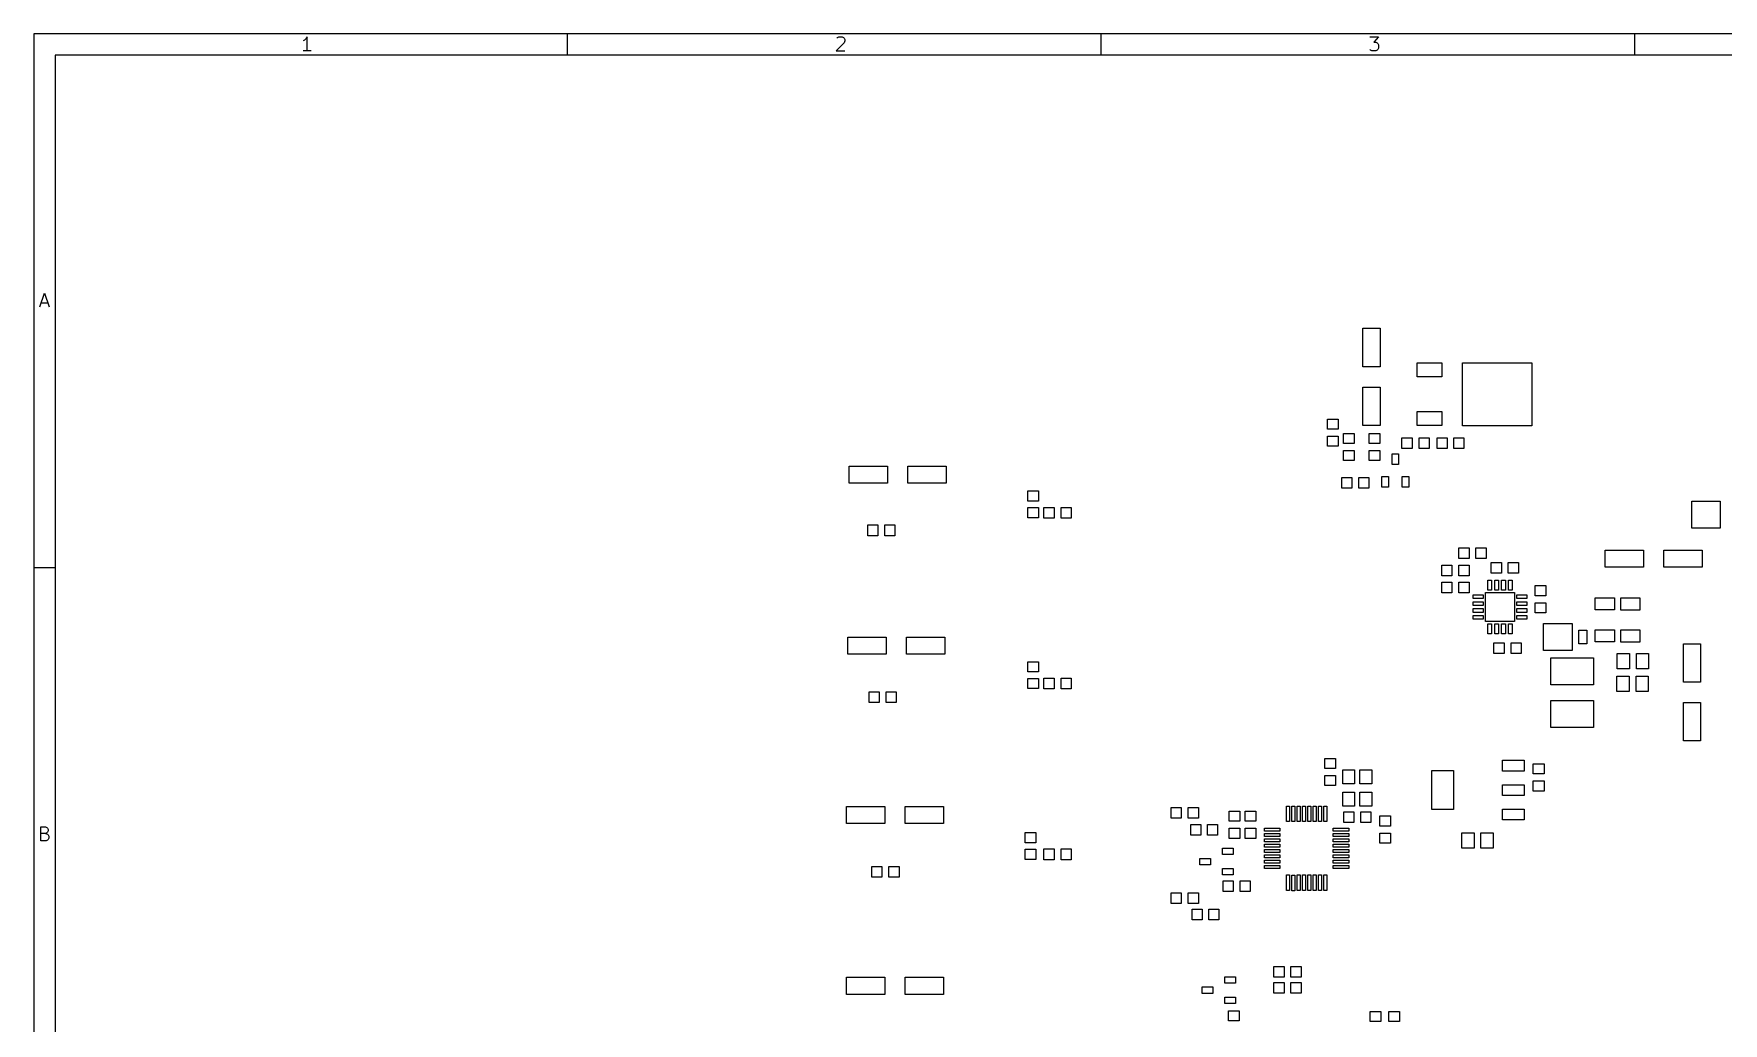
# Model space of a CAD drawing. Extents: x 10 to 287, y -200 to -10.
# Drawn here: x 10 to 168.3, y -102.7 to -10 of the extents above; entities that cross this region are included whole.
import ezdxf

# ---------------------------------------------------------------- set-up
doc = ezdxf.new("R2010")
doc.units = 0
doc.header["$MEASUREMENT"] = 0
doc.layers.add('BLACK', color=7, linetype='CONTINUOUS')

msp = doc.modelspace()

# ---------------------------------------------------------------- linework, layer by layer
at = {"layer": 'Black'}
for p, q in [((10, -10), (10, -200.007)), ((287.002, -10), (10, -10)), ((35.3714, -10.5976), (35.2476, -10.6595)), ((35.4952, -10.4738), (35.3714, -10.5976)), ((35.619, -10.2881), (35.4952, -10.4738)), ((35.619, -11.5881), (35.619, -10.2881)), ((60, -12), (60, -10)), ((85.9286, -10.8452), (85.1857, -11.5881)), ((85.2476, -10.4119), (85.3095, -10.35)), ((85.3095, -10.35), (85.4333, -10.2881)), ((85.4333, -10.2881), (85.7429, -10.2881)), ((85.7429, -10.2881), (85.8667, -10.35)), ((85.8667, -10.35), (85.9286, -10.4119)), ((85.9286, -10.4119), (85.9905, -10.5357)), ((85.9905, -10.6595), (85.9286, -10.8452)), ((85.9905, -10.5357), (85.9905, -10.6595)), ((110, -12), (110, -10)), ((135.186, -10.2881), (135.99, -10.2881)), ((135.99, -10.2881), (135.557, -10.7833)), ((135.557, -10.7833), (135.743, -10.7833)), ((135.743, -10.7833), (135.867, -10.8452)), ((135.867, -10.8452), (135.929, -10.9071)), ((135.929, -10.9071), (135.99, -11.031)), ((135.99, -11.031), (135.99, -11.3405)), ((160, -12), (160, -10)), ((12, -12), (12, -198.007)), ((285.002, -12), (12, -12)), ((35.9905, -11.5881), (35.2476, -11.5881)), ((85.1857, -11.5881), (85.9905, -11.5881)), ((135.248, -11.5262), (135.186, -11.4643)), ((135.371, -11.5881), (135.248, -11.5262)), ((135.743, -11.5881), (135.371, -11.5881)), ((135.867, -11.5262), (135.743, -11.5881)), ((135.929, -11.4643), (135.867, -11.5262)), ((135.99, -11.3405), (135.929, -11.4643)), ((10.5667, -35.5881), (11, -34.2881)), ((11, -34.2881), (11.4333, -35.5881)), ((10.6905, -35.2167), (11.3095, -35.2167)), ((134.531, -41.1874), (134.531, -37.5882)), ((134.531, -37.5882), (136.131, -37.5882)), ((136.131, -37.5882), (136.131, -41.1874)), ((139.611, -42.1259), (139.611, -40.8254)), ((139.611, -40.8254), (141.912, -40.8254)), ((141.912, -40.8254), (141.912, -42.1259)), ((143.862, -46.7119), (143.862, -40.8115)), ((143.862, -40.8115), (150.362, -40.8115)), ((150.362, -40.8115), (150.362, -46.7119)), ((136.131, -41.1874), (134.531, -41.1874)), ((141.912, -42.1259), (139.611, -42.1259)), ((134.531, -46.689), (134.531, -43.0898)), ((134.531, -43.0898), (136.131, -43.0898)), ((136.131, -43.0898), (136.131, -46.689)), ((139.611, -46.6979), (139.611, -45.3974)), ((139.611, -45.3974), (141.912, -45.3974)), ((141.912, -45.3974), (141.912, -46.6979)), ((131.211, -47.0383), (131.211, -46.0883)), ((131.211, -46.0883), (132.212, -46.0883)), ((132.212, -47.0383), (131.211, -47.0383)), ((132.212, -46.0883), (132.212, -47.0383)), ((132.71, -48.387), (132.71, -47.437)), ((132.71, -47.437), (133.711, -47.437)), ((133.711, -47.437), (133.711, -48.387)), ((136.131, -46.689), (134.531, -46.689)), ((135.11, -48.387), (135.11, -47.437)), ((135.11, -47.437), (136.111, -47.437)), ((136.111, -47.437), (136.111, -48.387)), ((141.912, -46.6979), (139.611, -46.6979)), ((150.362, -46.7119), (143.862, -46.7119)), ((131.211, -48.6385), (131.211, -47.6885)), ((131.211, -47.6885), (132.212, -47.6885)), ((132.212, -48.6385), (131.211, -48.6385)), ((132.212, -47.6885), (132.212, -48.6385)), ((133.711, -48.387), (132.71, -48.387)), ((132.71, -49.9872), (132.71, -49.0372)), ((132.71, -49.0372), (133.711, -49.0372)), ((133.711, -49.0372), (133.711, -49.9872)), ((136.111, -48.387), (135.11, -48.387)), ((135.11, -49.9872), (135.11, -49.0372)), ((135.11, -49.0372), (136.111, -49.0372)), ((136.111, -49.0372), (136.111, -49.9872)), ((138.186, -48.862), (138.186, -47.8612)), ((138.186, -47.8612), (139.136, -47.8612)), ((139.136, -48.862), (138.186, -48.862)), ((139.136, -47.8612), (139.136, -48.862)), ((139.786, -48.862), (139.786, -47.8612)), ((139.786, -47.8612), (140.736, -47.8612)), ((140.736, -48.862), (139.786, -48.862)), ((140.736, -47.8612), (140.736, -48.862)), ((141.473, -48.862), (141.473, -47.8612)), ((141.473, -47.8612), (142.423, -47.8612)), ((142.423, -48.862), (141.473, -48.862)), ((142.423, -47.8612), (142.423, -48.862)), ((143.035, -48.862), (143.035, -47.8612)), ((143.035, -47.8612), (143.985, -47.8612)), ((143.985, -48.862), (143.035, -48.862)), ((143.985, -47.8612), (143.985, -48.862)), ((86.3816, -52.1081), (86.3816, -50.5079)), ((86.3816, -50.5079), (89.9808, -50.5079)), ((89.9808, -50.5079), (89.9808, -52.1081)), ((91.8832, -52.1081), (91.8832, -50.5079)), ((91.8832, -50.5079), (95.4824, -50.5079)), ((95.4824, -50.5079), (95.4824, -52.1081)), ((133.711, -49.9872), (132.71, -49.9872)), ((136.111, -49.9872), (135.11, -49.9872)), ((137.262, -50.3555), (137.262, -49.3547)), ((137.262, -49.3547), (137.861, -49.3547)), ((137.861, -50.3555), (137.262, -50.3555)), ((137.861, -49.3547), (137.861, -50.3555)), ((89.9808, -52.1081), (86.3816, -52.1081)), ((95.4824, -52.1081), (91.8832, -52.1081)), ((132.535, -52.5628), (132.535, -51.562)), ((132.535, -51.562), (133.485, -51.562)), ((133.485, -51.562), (133.485, -52.5628)), ((134.135, -52.5628), (134.135, -51.562)), ((134.135, -51.562), (135.085, -51.562)), ((135.085, -51.562), (135.085, -52.5628)), ((136.309, -52.4688), (136.309, -51.468)), ((136.309, -51.468), (136.909, -51.468)), ((136.909, -51.468), (136.909, -52.4688)), ((138.214, -52.4688), (138.214, -51.468)), ((138.214, -51.468), (138.814, -51.468)), ((138.814, -51.468), (138.814, -52.4688)), ((103.132, -53.7769), (103.132, -52.8269)), ((103.132, -52.8269), (104.132, -52.8269)), ((104.132, -53.7769), (103.132, -53.7769)), ((104.132, -52.8269), (104.132, -53.7769)), ((133.485, -52.5628), (132.535, -52.5628)), ((135.085, -52.5628), (134.135, -52.5628)), ((136.909, -52.4688), (136.309, -52.4688)), ((138.814, -52.4688), (138.214, -52.4688)), ((165.325, -56.31), (165.325, -53.77)), ((165.325, -53.77), (167.995, -53.77)), ((167.995, -53.77), (167.995, -56.31)), ((103.132, -55.339), (103.132, -54.389)), ((103.132, -54.389), (104.132, -54.389)), ((104.132, -55.339), (103.132, -55.339)), ((104.132, -54.389), (104.132, -55.339)), ((104.643, -55.3644), (104.643, -54.3636)), ((104.643, -54.3636), (105.593, -54.3636)), ((105.593, -55.3644), (104.643, -55.3644)), ((105.593, -54.3636), (105.593, -55.3644)), ((106.243, -55.3644), (106.243, -54.3636)), ((106.243, -54.3636), (107.193, -54.3636)), ((107.193, -55.3644), (106.243, -55.3644)), ((107.193, -54.3636), (107.193, -55.3644)), ((88.1329, -57.0154), (88.1329, -56.0146)), ((88.1329, -56.0146), (89.0829, -56.0146)), ((89.0829, -56.0146), (89.0829, -57.0154)), ((89.7331, -57.0154), (89.7331, -56.0146)), ((89.7331, -56.0146), (90.6831, -56.0146)), ((90.6831, -56.0146), (90.6831, -57.0154)), ((167.995, -56.31), (165.325, -56.31)), ((89.0829, -57.0154), (88.1329, -57.0154)), ((90.6831, -57.0154), (89.7331, -57.0154)), ((143.515, -59.1604), (143.515, -58.1596)), ((143.515, -58.1596), (144.465, -58.1596)), ((144.465, -58.1596), (144.465, -59.1604)), ((145.115, -59.1604), (145.115, -58.1596)), ((145.115, -58.1596), (146.065, -58.1596)), ((146.065, -58.1596), (146.065, -59.1604)), ((157.22, -59.9601), (157.22, -58.3599)), ((157.22, -58.3599), (160.819, -58.3599)), ((160.819, -58.3599), (160.819, -59.9601)), ((162.721, -59.9601), (162.721, -58.3599)), ((162.721, -58.3599), (166.32, -58.3599)), ((166.32, -58.3599), (166.32, -59.9601)), ((10, -60), (12, -60)), ((141.915, -60.7704), (141.915, -59.7696)), ((141.915, -59.7696), (142.865, -59.7696)), ((142.865, -59.7696), (142.865, -60.7704)), ((144.465, -59.1604), (143.515, -59.1604)), ((143.515, -60.7704), (143.515, -59.7696)), ((143.515, -59.7696), (144.465, -59.7696)), ((144.465, -59.7696), (144.465, -60.7704)), ((146.065, -59.1604), (145.115, -59.1604)), ((146.545, -60.5204), (146.545, -59.5196)), ((146.545, -59.5196), (147.495, -59.5196)), ((147.495, -59.5196), (147.495, -60.5204)), ((148.145, -60.5204), (148.145, -59.5196)), ((148.145, -59.5196), (149.095, -59.5196)), ((149.095, -59.5196), (149.095, -60.5204)), ((160.819, -59.9601), (157.22, -59.9601)), ((166.32, -59.9601), (162.721, -59.9601)), ((142.865, -60.7704), (141.915, -60.7704)), ((141.915, -62.3804), (141.915, -61.3796)), ((141.915, -61.3796), (142.865, -61.3796)), ((142.865, -61.3796), (142.865, -62.3804)), ((144.465, -60.7704), (143.515, -60.7704)), ((143.515, -62.3804), (143.515, -61.3796)), ((143.515, -61.3796), (144.465, -61.3796)), ((144.465, -61.3796), (144.465, -62.3804)), ((146.22, -62.1262), (146.22, -61.1762)), ((146.22, -61.1762), (146.57, -61.1762)), ((147.495, -60.5204), (146.545, -60.5204)), ((146.57, -61.1762), (146.57, -62.1262)), ((146.87, -62.1262), (146.87, -61.1762)), ((146.87, -61.1762), (147.221, -61.1762)), ((147.221, -61.1762), (147.221, -62.1262)), ((147.52, -62.1262), (147.52, -61.1762)), ((147.52, -61.1762), (147.871, -61.1762)), ((147.871, -61.1762), (147.871, -62.1262)), ((149.095, -60.5204), (148.145, -60.5204)), ((148.171, -62.1262), (148.171, -61.1762)), ((148.171, -61.1762), (148.521, -61.1762)), ((148.521, -61.1762), (148.521, -62.1262)), ((150.65, -62.6449), (150.65, -61.6949)), ((150.65, -61.6949), (151.65, -61.6949)), ((151.65, -61.6949), (151.65, -62.6449)), ((142.865, -62.3804), (141.915, -62.3804)), ((144.465, -62.3804), (143.515, -62.3804)), ((144.846, -62.9009), (144.846, -62.5504)), ((144.846, -62.5504), (145.796, -62.5504)), ((145.796, -62.9009), (144.846, -62.9009)), ((144.846, -63.5511), (144.846, -63.2006)), ((144.846, -63.2006), (145.796, -63.2006)), ((145.796, -62.5504), (145.796, -62.9009)), ((145.796, -63.2006), (145.796, -63.5511)), ((146.021, -65.051), (146.021, -62.351)), ((146.021, -62.351), (148.721, -62.351)), ((146.57, -62.1262), (146.22, -62.1262)), ((147.221, -62.1262), (146.87, -62.1262)), ((147.871, -62.1262), (147.52, -62.1262)), ((148.521, -62.1262), (148.171, -62.1262)), ((148.721, -62.351), (148.721, -65.051)), ((148.945, -62.9009), (148.945, -62.5504)), ((148.945, -62.5504), (149.895, -62.5504)), ((149.895, -62.9009), (148.945, -62.9009)), ((148.945, -63.5511), (148.945, -63.2006)), ((148.945, -63.2006), (149.895, -63.2006)), ((149.895, -62.5504), (149.895, -62.9009)), ((149.895, -63.2006), (149.895, -63.5511)), ((151.65, -62.6449), (150.65, -62.6449)), ((150.65, -64.2451), (150.65, -63.2951)), ((150.65, -63.2951), (151.65, -63.2951)), ((151.65, -63.2951), (151.65, -64.2451)), ((156.28, -63.9742), (156.28, -62.8235)), ((156.28, -62.8235), (158.08, -62.8235)), ((158.08, -62.8235), (158.08, -63.9742)), ((158.68, -63.9842), (158.68, -62.8335)), ((158.68, -62.8335), (160.48, -62.8335)), ((160.48, -62.8335), (160.48, -63.9842)), ((145.796, -63.5511), (144.846, -63.5511)), ((144.846, -64.2014), (144.846, -63.8509)), ((144.846, -63.8509), (145.796, -63.8509)), ((145.796, -64.2014), (144.846, -64.2014)), ((144.846, -64.8516), (144.846, -64.5011)), ((144.846, -64.5011), (145.796, -64.5011)), ((145.796, -64.8516), (144.846, -64.8516)), ((145.796, -63.8509), (145.796, -64.2014)), ((145.796, -64.5011), (145.796, -64.8516)), ((149.895, -63.5511), (148.945, -63.5511)), ((148.945, -64.2014), (148.945, -63.8509)), ((148.945, -63.8509), (149.895, -63.8509)), ((149.895, -64.2014), (148.945, -64.2014)), ((148.945, -64.8516), (148.945, -64.5011)), ((148.945, -64.5011), (149.895, -64.5011)), ((149.895, -64.8516), (148.945, -64.8516)), ((149.895, -63.8509), (149.895, -64.2014)), ((149.895, -64.5011), (149.895, -64.8516)), ((151.65, -64.2451), (150.65, -64.2451)), ((158.08, -63.9742), (156.28, -63.9742)), ((160.48, -63.9842), (158.68, -63.9842)), ((148.721, -65.051), (146.021, -65.051)), ((146.22, -66.2258), (146.22, -65.2758)), ((146.22, -65.2758), (146.57, -65.2758)), ((146.57, -66.2258), (146.22, -66.2258)), ((146.57, -65.2758), (146.57, -66.2258)), ((146.87, -66.2258), (146.87, -65.2758)), ((146.87, -65.2758), (147.221, -65.2758)), ((147.221, -66.2258), (146.87, -66.2258)), ((147.221, -65.2758), (147.221, -66.2258)), ((147.52, -66.2258), (147.52, -65.2758)), ((147.52, -65.2758), (147.871, -65.2758)), ((147.871, -66.2258), (147.52, -66.2258)), ((147.871, -65.2758), (147.871, -66.2258)), ((148.171, -66.2258), (148.171, -65.2758)), ((148.171, -65.2758), (148.521, -65.2758)), ((148.521, -66.2258), (148.171, -66.2258)), ((148.521, -65.2758), (148.521, -66.2258)), ((151.445, -67.77), (151.445, -65.23)), ((151.445, -65.23), (154.115, -65.23)), ((154.115, -65.23), (154.115, -67.77)), ((154.751, -67.135), (154.751, -65.865)), ((154.751, -65.865), (155.513, -65.865)), ((155.513, -65.865), (155.513, -67.135)), ((156.28, -66.9764), (156.28, -65.8258)), ((156.28, -65.8258), (158.08, -65.8258)), ((158.08, -65.8258), (158.08, -66.9764)), ((158.68, -66.9864), (158.68, -65.8358)), ((158.68, -65.8358), (160.48, -65.8358)), ((160.48, -65.8358), (160.48, -66.9864)), ((86.2546, -68.1101), (86.2546, -66.5099)), ((86.2546, -66.5099), (89.8538, -66.5099)), ((89.8538, -66.5099), (89.8538, -68.1101)), ((91.7562, -68.1101), (91.7562, -66.5099)), ((91.7562, -66.5099), (95.3554, -66.5099)), ((95.3554, -66.5099), (95.3554, -68.1101)), ((146.801, -68.0619), (146.801, -67.0611)), ((146.801, -67.0611), (147.751, -67.0611)), ((147.751, -67.0611), (147.751, -68.0619)), ((148.401, -68.0619), (148.401, -67.0611)), ((148.401, -67.0611), (149.351, -67.0611)), ((149.351, -67.0611), (149.351, -68.0619)), ((154.115, -67.77), (151.445, -67.77)), ((155.513, -67.135), (154.751, -67.135)), ((158.08, -66.9764), (156.28, -66.9764)), ((158.346, -69.5052), (158.346, -68.0548)), ((158.346, -68.0548), (159.496, -68.0548)), ((160.48, -66.9864), (158.68, -66.9864)), ((159.496, -68.0548), (159.496, -69.5052)), ((160.144, -69.5052), (160.144, -68.0548)), ((160.144, -68.0548), (161.294, -68.0548)), ((161.294, -68.0548), (161.294, -69.5052)), ((164.55, -70.7488), (164.55, -67.1496)), ((164.55, -67.1496), (166.15, -67.1496)), ((166.15, -67.1496), (166.15, -70.7488)), ((89.8538, -68.1101), (86.2546, -68.1101)), ((95.3554, -68.1101), (91.7562, -68.1101)), ((103.132, -69.7789), (103.132, -68.8289)), ((103.132, -68.8289), (104.132, -68.8289)), ((104.132, -68.8289), (104.132, -69.7789)), ((147.751, -68.0619), (146.801, -68.0619)), ((149.351, -68.0619), (148.401, -68.0619)), ((152.13, -71), (152.13, -68.46)), ((152.13, -68.46), (156.13, -68.46)), ((156.13, -68.46), (156.13, -71)), ((159.496, -69.5052), (158.346, -69.5052)), ((161.294, -69.5052), (160.144, -69.5052)), ((104.132, -69.7789), (103.132, -69.7789)), ((103.132, -71.341), (103.132, -70.391)), ((103.132, -70.391), (104.132, -70.391)), ((104.132, -70.391), (104.132, -71.341)), ((104.643, -71.3664), (104.643, -70.3656)), ((104.643, -70.3656), (105.593, -70.3656)), ((105.593, -70.3656), (105.593, -71.3664)), ((106.243, -71.3664), (106.243, -70.3656)), ((106.243, -70.3656), (107.193, -70.3656)), ((107.193, -70.3656), (107.193, -71.3664)), ((156.13, -71), (152.13, -71)), ((158.316, -71.6152), (158.316, -70.1648)), ((158.316, -70.1648), (159.466, -70.1648)), ((159.466, -70.1648), (159.466, -71.6152)), ((160.114, -71.6152), (160.114, -70.1648)), ((160.114, -70.1648), (161.264, -70.1648)), ((161.264, -70.1648), (161.264, -71.6152)), ((166.15, -70.7488), (164.55, -70.7488)), ((88.2599, -72.6364), (88.2599, -71.6356)), ((88.2599, -71.6356), (89.2099, -71.6356)), ((89.2099, -72.6364), (88.2599, -72.6364)), ((89.2099, -71.6356), (89.2099, -72.6364)), ((89.8601, -72.6364), (89.8601, -71.6356)), ((89.8601, -71.6356), (90.8101, -71.6356)), ((90.8101, -72.6364), (89.8601, -72.6364)), ((90.8101, -71.6356), (90.8101, -72.6364)), ((104.132, -71.341), (103.132, -71.341)), ((105.593, -71.3664), (104.643, -71.3664)), ((107.193, -71.3664), (106.243, -71.3664)), ((152.13, -75), (152.13, -72.46)), ((152.13, -72.46), (156.13, -72.46)), ((156.13, -72.46), (156.13, -75)), ((159.466, -71.6152), (158.316, -71.6152)), ((161.264, -71.6152), (160.114, -71.6152)), ((164.55, -76.2504), (164.55, -72.6512)), ((164.55, -72.6512), (166.15, -72.6512)), ((166.15, -72.6512), (166.15, -76.2504)), ((156.13, -75), (152.13, -75)), ((166.15, -76.2504), (164.55, -76.2504)), ((130.95, -78.8249), (130.95, -77.8749)), ((130.95, -77.8749), (131.95, -77.8749)), ((131.95, -78.8249), (130.95, -78.8249)), ((131.95, -77.8749), (131.95, -78.8249)), ((132.65, -80.25), (132.65, -78.95)), ((132.65, -78.95), (133.75, -78.95)), ((133.75, -78.95), (133.75, -80.25)), ((134.25, -80.25), (134.25, -78.95)), ((134.25, -78.95), (135.35, -78.95)), ((135.35, -78.95), (135.35, -80.25)), ((140.993, -82.6821), (140.993, -79.0245)), ((140.993, -79.0245), (143.025, -79.0245)), ((143.025, -79.0245), (143.025, -82.6821)), ((147.597, -79.0753), (147.597, -78.0593)), ((147.597, -78.0593), (149.629, -78.0593)), ((149.629, -79.0753), (147.597, -79.0753)), ((149.629, -78.0593), (149.629, -79.0753)), ((150.49, -79.3369), (150.49, -78.3869)), ((150.49, -78.3869), (151.491, -78.3869)), ((151.491, -78.3869), (151.491, -79.3369)), ((130.95, -80.4251), (130.95, -79.4751)), ((130.95, -79.4751), (131.95, -79.4751)), ((131.95, -80.4251), (130.95, -80.4251)), ((131.95, -79.4751), (131.95, -80.4251)), ((133.75, -80.25), (132.65, -80.25)), ((135.35, -80.25), (134.25, -80.25)), ((147.597, -81.3613), (147.597, -80.3453)), ((147.597, -80.3453), (149.629, -80.3453)), ((149.629, -80.3453), (149.629, -81.3613)), ((151.491, -79.3369), (150.49, -79.3369)), ((150.49, -80.9371), (150.49, -79.9871)), ((150.49, -79.9871), (151.491, -79.9871)), ((151.491, -79.9871), (151.491, -80.9371)), ((132.65, -82.35), (132.65, -81.05)), ((132.65, -81.05), (133.75, -81.05)), ((133.75, -81.05), (133.75, -82.35)), ((134.25, -82.35), (134.25, -81.05)), ((134.25, -81.05), (135.35, -81.05)), ((135.35, -81.05), (135.35, -82.35)), ((149.629, -81.3613), (147.597, -81.3613)), ((151.491, -80.9371), (150.49, -80.9371)), ((86.1276, -83.9851), (86.1276, -82.3849)), ((86.1276, -82.3849), (89.7268, -82.3849)), ((89.7268, -82.3849), (89.7268, -83.9851)), ((91.6292, -83.9851), (91.6292, -82.3849)), ((91.6292, -82.3849), (95.2284, -82.3849)), ((95.2284, -82.3849), (95.2284, -83.9851)), ((116.555, -83.4904), (116.555, -82.4896)), ((116.555, -82.4896), (117.505, -82.4896)), ((117.505, -83.4904), (116.555, -83.4904)), ((117.505, -82.4896), (117.505, -83.4904)), ((118.155, -83.4904), (118.155, -82.4896)), ((118.155, -82.4896), (119.105, -82.4896)), ((119.105, -83.4904), (118.155, -83.4904)), ((119.105, -82.4896), (119.105, -83.4904)), ((122, -83.7749), (122, -82.8249)), ((122, -82.8249), (123, -82.8249)), ((123, -83.7749), (122, -83.7749)), ((123, -82.8249), (123, -83.7749)), ((123.5, -83.7749), (123.5, -82.8249)), ((123.5, -82.8249), (124.5, -82.8249)), ((124.5, -83.7749), (123.5, -83.7749)), ((124.5, -82.8249), (124.5, -83.7749)), ((127.358, -83.8), (127.358, -82.35)), ((127.358, -82.35), (127.641, -82.35)), ((127.641, -83.8), (127.358, -83.8)), ((127.641, -82.35), (127.641, -83.8)), ((127.858, -83.8), (127.858, -82.35)), ((127.858, -82.35), (128.142, -82.35)), ((128.142, -83.8), (127.858, -83.8)), ((128.142, -82.35), (128.142, -83.8)), ((128.358, -83.8), (128.358, -82.35)), ((128.358, -82.35), (128.642, -82.35)), ((128.642, -83.8), (128.358, -83.8)), ((128.642, -82.35), (128.642, -83.8)), ((128.858, -83.8), (128.858, -82.35)), ((128.858, -82.35), (129.142, -82.35)), ((129.142, -83.8), (128.858, -83.8)), ((129.142, -82.35), (129.142, -83.8)), ((129.358, -83.8), (129.358, -82.35)), ((129.358, -82.35), (129.642, -82.35)), ((129.642, -83.8), (129.358, -83.8)), ((129.642, -82.35), (129.642, -83.8)), ((129.858, -83.8), (129.858, -82.35)), ((129.858, -82.35), (130.142, -82.35)), ((130.142, -83.8), (129.858, -83.8)), ((130.142, -82.35), (130.142, -83.8)), ((130.358, -83.8), (130.358, -82.35)), ((130.358, -82.35), (130.642, -82.35)), ((130.642, -83.8), (130.358, -83.8)), ((130.642, -82.35), (130.642, -83.8)), ((130.858, -83.8), (130.858, -82.35)), ((130.858, -82.35), (131.142, -82.35)), ((131.142, -83.8), (130.858, -83.8)), ((131.142, -82.35), (131.142, -83.8)), ((133.75, -82.35), (132.65, -82.35)), ((132.725, -83.9004), (132.725, -82.8996)), ((132.725, -82.8996), (133.675, -82.8996)), ((133.675, -82.8996), (133.675, -83.9004)), ((135.35, -82.35), (134.25, -82.35)), ((134.325, -83.9004), (134.325, -82.8996)), ((134.325, -82.8996), (135.275, -82.8996)), ((135.275, -82.8996), (135.275, -83.9004)), ((136.1, -84.2249), (136.1, -83.2749)), ((136.1, -83.2749), (137.1, -83.2749)), ((137.1, -83.2749), (137.1, -84.2249)), ((143.025, -82.6821), (140.993, -82.6821)), ((147.597, -83.6473), (147.597, -82.6313)), ((147.597, -82.6313), (149.629, -82.6313)), ((149.629, -83.6473), (147.597, -83.6473)), ((149.629, -82.6313), (149.629, -83.6473)), ((10.6595, -85.5881), (10.6595, -84.2881)), ((10.6595, -84.2881), (11.0929, -84.2881)), ((11.0929, -84.9071), (10.6595, -84.9071)), ((11.0929, -84.2881), (11.2167, -84.35)), ((11.2167, -84.8452), (11.0929, -84.9071)), ((11.0929, -84.9071), (11.2786, -84.969)), ((11.2167, -84.35), (11.2786, -84.4119)), ((11.2786, -84.7833), (11.2167, -84.8452)), ((11.2786, -84.4119), (11.3405, -84.5357)), ((11.3405, -84.6595), (11.2786, -84.7833)), ((11.2786, -84.969), (11.3405, -85.031)), ((11.3405, -85.4643), (11.2786, -85.5262)), ((11.3405, -84.5357), (11.3405, -84.6595)), ((11.3405, -85.031), (11.4024, -85.1548)), ((11.4024, -85.3405), (11.3405, -85.4643)), ((11.4024, -85.1548), (11.4024, -85.3405)), ((89.7268, -83.9851), (86.1276, -83.9851)), ((95.2284, -83.9851), (91.6292, -83.9851)), ((102.878, -85.7809), (102.878, -84.8309)), ((102.878, -84.8309), (103.878, -84.8309)), ((103.878, -84.8309), (103.878, -85.7809)), ((118.397, -85.0824), (118.397, -84.0816)), ((118.397, -84.0816), (119.347, -84.0816)), ((119.347, -85.0824), (118.397, -85.0824)), ((119.347, -84.0816), (119.347, -85.0824)), ((119.959, -85.0824), (119.959, -84.0816)), ((119.959, -84.0816), (120.909, -84.0816)), ((120.909, -85.0824), (119.959, -85.0824)), ((120.909, -84.0816), (120.909, -85.0824)), ((122, -85.3751), (122, -84.4251)), ((122, -84.4251), (123, -84.4251)), ((123, -85.3751), (122, -85.3751)), ((123, -84.4251), (123, -85.3751)), ((123.5, -85.3751), (123.5, -84.4251)), ((123.5, -84.4251), (124.5, -84.4251)), ((124.5, -85.3751), (123.5, -85.3751)), ((124.5, -84.4251), (124.5, -85.3751)), ((125.3, -84.6915), (125.3, -84.4085)), ((125.3, -84.4085), (126.75, -84.4085)), ((126.75, -84.6915), (125.3, -84.6915)), ((125.3, -85.1915), (125.3, -84.9085)), ((125.3, -84.9085), (126.75, -84.9085)), ((126.75, -85.1915), (125.3, -85.1915)), ((125.3, -85.6915), (125.3, -85.4085)), ((125.3, -85.4085), (126.75, -85.4085)), ((126.75, -84.4085), (126.75, -84.6915)), ((126.75, -84.9085), (126.75, -85.1915)), ((126.75, -85.4085), (126.75, -85.6915)), ((131.75, -84.6915), (131.75, -84.4085)), ((131.75, -84.4085), (133.2, -84.4085)), ((133.2, -84.6915), (131.75, -84.6915)), ((131.75, -85.1915), (131.75, -84.9085)), ((131.75, -84.9085), (133.2, -84.9085)), ((133.2, -85.1915), (131.75, -85.1915)), ((131.75, -85.6915), (131.75, -85.4085)), ((131.75, -85.4085), (133.2, -85.4085)), ((133.675, -83.9004), (132.725, -83.9004)), ((133.2, -84.4085), (133.2, -84.6915)), ((133.2, -84.9085), (133.2, -85.1915)), ((133.2, -85.4085), (133.2, -85.6915)), ((135.275, -83.9004), (134.325, -83.9004)), ((137.1, -84.2249), (136.1, -84.2249)), ((136.1, -85.8251), (136.1, -84.8751)), ((136.1, -84.8751), (137.1, -84.8751)), ((137.1, -84.8751), (137.1, -85.8251)), ((143.786, -86.2978), (143.786, -84.8474)), ((143.786, -84.8474), (144.936, -84.8474)), ((144.936, -84.8474), (144.936, -86.2978)), ((145.584, -86.2978), (145.584, -84.8474)), ((145.584, -84.8474), (146.735, -84.8474)), ((146.735, -84.8474), (146.735, -86.2978)), ((11.1548, -85.5881), (10.6595, -85.5881)), ((11.2786, -85.5262), (11.1548, -85.5881)), ((103.878, -85.7809), (102.878, -85.7809)), ((102.878, -87.343), (102.878, -86.393)), ((102.878, -86.393), (103.878, -86.393)), ((103.878, -86.393), (103.878, -87.343)), ((104.643, -87.3684), (104.643, -86.3676)), ((104.643, -86.3676), (105.593, -86.3676)), ((105.593, -86.3676), (105.593, -87.3684)), ((106.243, -87.3684), (106.243, -86.3676)), ((106.243, -86.3676), (107.193, -86.3676)), ((107.193, -86.3676), (107.193, -87.3684)), ((121.356, -86.8972), (121.356, -86.2978)), ((121.356, -86.2978), (122.357, -86.2978)), ((122.357, -86.8972), (121.356, -86.8972)), ((122.357, -86.2978), (122.357, -86.8972)), ((126.75, -85.6915), (125.3, -85.6915)), ((125.3, -86.1915), (125.3, -85.9085)), ((125.3, -85.9085), (126.75, -85.9085)), ((126.75, -86.1915), (125.3, -86.1915)), ((125.3, -86.6915), (125.3, -86.4085)), ((125.3, -86.4085), (126.75, -86.4085)), ((126.75, -86.6915), (125.3, -86.6915)), ((125.3, -87.1915), (125.3, -86.9085)), ((125.3, -86.9085), (126.75, -86.9085)), ((126.75, -85.9085), (126.75, -86.1915)), ((126.75, -86.4085), (126.75, -86.6915)), ((126.75, -86.9085), (126.75, -87.1915)), ((133.2, -85.6915), (131.75, -85.6915)), ((131.75, -86.1915), (131.75, -85.9085)), ((131.75, -85.9085), (133.2, -85.9085)), ((133.2, -86.1915), (131.75, -86.1915)), ((131.75, -86.6915), (131.75, -86.4085)), ((131.75, -86.4085), (133.2, -86.4085)), ((133.2, -86.6915), (131.75, -86.6915)), ((131.75, -87.1915), (131.75, -86.9085)), ((131.75, -86.9085), (133.2, -86.9085)), ((133.2, -85.9085), (133.2, -86.1915)), ((133.2, -86.4085), (133.2, -86.6915)), ((133.2, -86.9085), (133.2, -87.1915)), ((137.1, -85.8251), (136.1, -85.8251)), ((144.936, -86.2978), (143.786, -86.2978)), ((146.735, -86.2978), (145.584, -86.2978)), ((88.5139, -89.0194), (88.5139, -88.0186)), ((88.5139, -88.0186), (89.4639, -88.0186)), ((89.4639, -88.0186), (89.4639, -89.0194)), ((90.1141, -89.0194), (90.1141, -88.0186)), ((90.1141, -88.0186), (91.0641, -88.0186)), ((91.0641, -88.0186), (91.0641, -89.0194)), ((103.878, -87.343), (102.878, -87.343)), ((105.593, -87.3684), (104.643, -87.3684)), ((107.193, -87.3684), (106.243, -87.3684)), ((119.243, -87.8497), (119.243, -87.2503)), ((119.243, -87.2503), (120.244, -87.2503)), ((120.244, -87.8497), (119.243, -87.8497)), ((120.244, -87.2503), (120.244, -87.8497)), ((121.356, -88.8022), (121.356, -88.2028)), ((121.356, -88.2028), (122.357, -88.2028)), ((122.357, -88.2028), (122.357, -88.8022)), ((126.75, -87.1915), (125.3, -87.1915)), ((125.3, -87.6915), (125.3, -87.4085)), ((125.3, -87.4085), (126.75, -87.4085)), ((126.75, -87.6915), (125.3, -87.6915)), ((125.3, -88.1915), (125.3, -87.9085)), ((125.3, -87.9085), (126.75, -87.9085)), ((126.75, -88.1915), (125.3, -88.1915)), ((126.75, -87.4085), (126.75, -87.6915)), ((126.75, -87.9085), (126.75, -88.1915)), ((133.2, -87.1915), (131.75, -87.1915)), ((131.75, -87.6915), (131.75, -87.4085)), ((131.75, -87.4085), (133.2, -87.4085)), ((133.2, -87.6915), (131.75, -87.6915)), ((131.75, -88.1915), (131.75, -87.9085)), ((131.75, -87.9085), (133.2, -87.9085)), ((133.2, -88.1915), (131.75, -88.1915)), ((133.2, -87.4085), (133.2, -87.6915)), ((133.2, -87.9085), (133.2, -88.1915)), ((89.4639, -89.0194), (88.5139, -89.0194)), ((91.0641, -89.0194), (90.1141, -89.0194)), ((122.357, -88.8022), (121.356, -88.8022)), ((121.425, -90.3504), (121.425, -89.3496)), ((121.425, -89.3496), (122.375, -89.3496)), ((122.375, -89.3496), (122.375, -90.3504)), ((123.025, -90.3504), (123.025, -89.3496)), ((123.025, -89.3496), (123.975, -89.3496)), ((123.975, -89.3496), (123.975, -90.3504)), ((127.358, -90.25), (127.358, -88.8)), ((127.358, -88.8), (127.641, -88.8)), ((127.641, -88.8), (127.641, -90.25)), ((127.858, -90.275), (127.858, -88.825)), ((127.858, -88.825), (128.142, -88.825)), ((128.142, -88.825), (128.142, -90.275)), ((128.358, -90.25), (128.358, -88.8)), ((128.358, -88.8), (128.642, -88.8)), ((128.642, -88.8), (128.642, -90.25)), ((128.858, -90.25), (128.858, -88.8)), ((128.858, -88.8), (129.142, -88.8)), ((129.142, -88.8), (129.142, -90.25)), ((129.358, -90.25), (129.358, -88.8)), ((129.358, -88.8), (129.642, -88.8)), ((129.642, -88.8), (129.642, -90.25)), ((129.858, -90.25), (129.858, -88.8)), ((129.858, -88.8), (130.142, -88.8)), ((130.142, -88.8), (130.142, -90.25)), ((130.358, -90.25), (130.358, -88.8)), ((130.358, -88.8), (130.642, -88.8)), ((130.642, -88.8), (130.642, -90.25)), ((130.858, -90.25), (130.858, -88.8)), ((130.858, -88.8), (131.142, -88.8)), ((131.142, -88.8), (131.142, -90.25)), ((116.555, -91.4804), (116.555, -90.4796)), ((116.555, -90.4796), (117.505, -90.4796)), ((117.505, -91.4804), (116.555, -91.4804)), ((117.505, -90.4796), (117.505, -91.4804)), ((118.155, -91.4804), (118.155, -90.4796)), ((118.155, -90.4796), (119.105, -90.4796)), ((119.105, -91.4804), (118.155, -91.4804)), ((119.105, -90.4796), (119.105, -91.4804)), ((122.375, -90.3504), (121.425, -90.3504)), ((123.975, -90.3504), (123.025, -90.3504)), ((127.641, -90.25), (127.358, -90.25)), ((128.142, -90.275), (127.858, -90.275)), ((128.642, -90.25), (128.358, -90.25)), ((129.142, -90.25), (128.858, -90.25)), ((129.642, -90.25), (129.358, -90.25)), ((130.142, -90.25), (129.858, -90.25)), ((130.642, -90.25), (130.358, -90.25)), ((131.142, -90.25), (130.858, -90.25)), ((118.513, -93.0004), (118.513, -91.9996)), ((118.513, -91.9996), (119.463, -91.9996)), ((119.463, -93.0004), (118.513, -93.0004)), ((119.463, -91.9996), (119.463, -93.0004)), ((120.075, -93.0004), (120.075, -91.9996)), ((120.075, -91.9996), (121.025, -91.9996)), ((121.025, -93.0004), (120.075, -93.0004)), ((121.025, -91.9996), (121.025, -93.0004)), ((126.185, -98.364), (126.185, -97.3633)), ((126.185, -97.3633), (127.135, -97.3633)), ((127.135, -97.3633), (127.135, -98.364)), ((127.785, -98.364), (127.785, -97.3633)), ((127.785, -97.3633), (128.735, -97.3633)), ((128.735, -97.3633), (128.735, -98.364)), ((86.1276, -99.9871), (86.1276, -98.3869)), ((86.1276, -98.3869), (89.7268, -98.3869)), ((89.7268, -98.3869), (89.7268, -99.9871)), ((91.6292, -99.9871), (91.6292, -98.3869)), ((91.6292, -98.3869), (95.2284, -98.3869)), ((95.2284, -98.3869), (95.2284, -99.9871)), ((119.473, -99.8897), (119.473, -99.2903)), ((119.473, -99.2903), (120.474, -99.2903)), ((120.474, -99.2903), (120.474, -99.8897)), ((121.586, -98.9372), (121.586, -98.3378)), ((121.586, -98.3378), (122.587, -98.3378)), ((122.587, -98.9372), (121.586, -98.9372)), ((122.587, -98.3378), (122.587, -98.9372)), ((127.135, -98.364), (126.185, -98.364)), ((126.185, -99.8626), (126.185, -98.8619)), ((126.185, -98.8619), (127.135, -98.8619)), ((127.135, -98.8619), (127.135, -99.8626)), ((128.735, -98.364), (127.785, -98.364)), ((127.785, -99.8626), (127.785, -98.8619)), ((127.785, -98.8619), (128.735, -98.8619)), ((128.735, -98.8619), (128.735, -99.8626)), ((89.7268, -99.9871), (86.1276, -99.9871)), ((95.2284, -99.9871), (91.6292, -99.9871)), ((120.474, -99.8897), (119.473, -99.8897)), ((121.586, -100.842), (121.586, -100.243)), ((121.586, -100.243), (122.587, -100.243)), ((122.587, -100.842), (121.586, -100.842)), ((122.587, -100.243), (122.587, -100.842)), ((127.135, -99.8626), (126.185, -99.8626)), ((128.735, -99.8626), (127.785, -99.8626)), ((121.92, -102.465), (121.92, -101.515)), ((121.92, -101.515), (122.92, -101.515)), ((122.92, -102.465), (121.92, -102.465)), ((122.92, -101.515), (122.92, -102.465)), ((135.209, -102.537), (135.209, -101.587)), ((135.209, -101.587), (136.21, -101.587)), ((136.21, -102.537), (135.209, -102.537)), ((136.21, -101.587), (136.21, -102.537)), ((136.959, -102.537), (136.959, -101.587)), ((136.959, -101.587), (137.96, -101.587)), ((137.96, -102.537), (136.959, -102.537)), ((137.96, -101.587), (137.96, -102.537))]:
    msp.add_line(p, q, dxfattribs=at)

doc.saveas('drawing.dxf')
